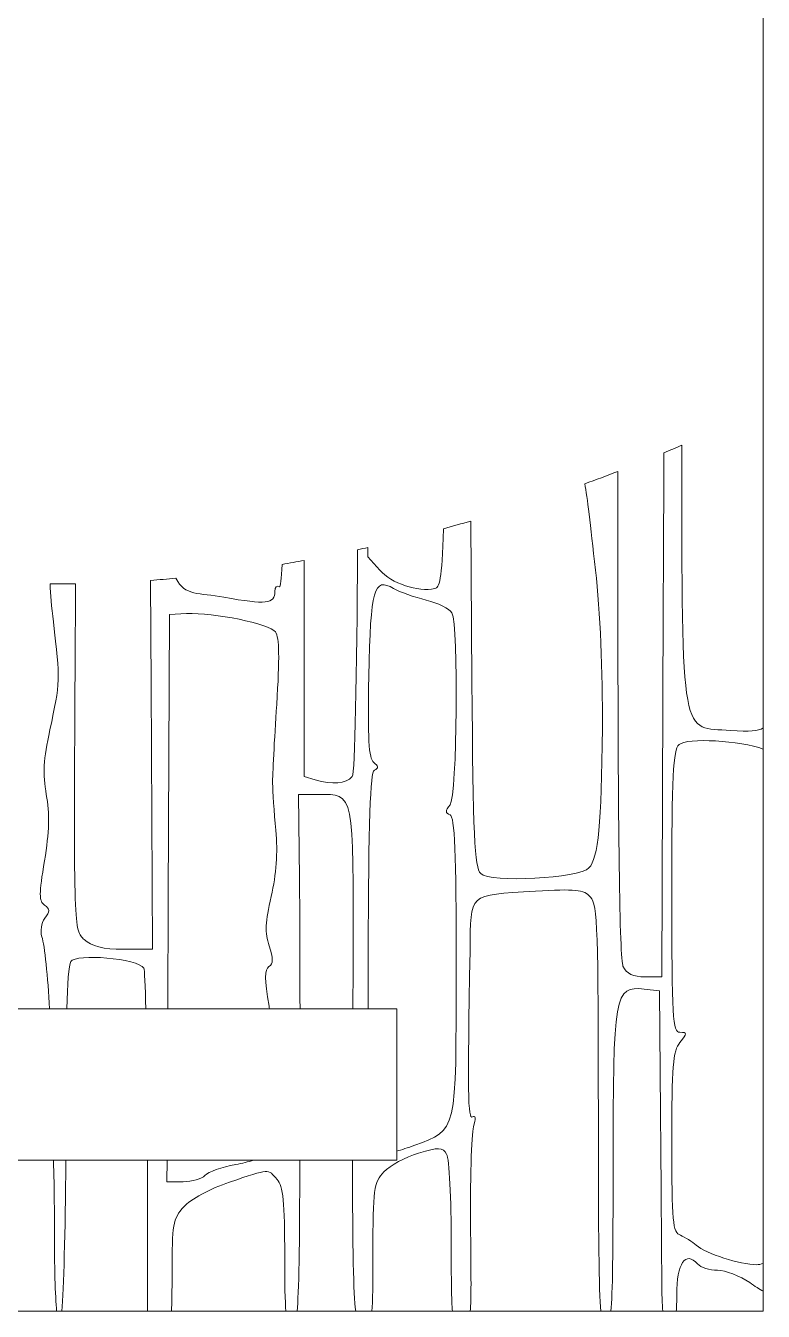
# Model space of a CAD drawing. Header units: centimetres. Extents: x -13.7 to 13.7, y -19.1 to 19.1.
# Drawn here: x -0.374 to 1.09, y -15.882 to -13.333 of the extents above; entities that cross this region are included whole.
import ezdxf

# ---------------------------------------------------------------- set-up
doc = ezdxf.new("R2010")
doc.units = ezdxf.units.CM
doc.header["$MEASUREMENT"] = 0
doc.layers.add('layer 1', color=7, linetype='Continuous')

msp = doc.modelspace()

# ---------------------------------------------------------------- linework, layer by layer
at = {"layer": 'layer 1', "color": 1, "lineweight": 9}
msp.add_open_spline([(-5.59759, -13.3321), (-5.59759, -13.3321), (-2.51529, -11.38302), (-2.51529, -11.38302), (-2.51529, -11.38302), (-2.51529, -11.38302), (0.3625, -11.38302), (0.3625, -11.38302), (0.3625, -11.38302), (0.3625, -11.38302), (0.3625, -11.0831), (0.3625, -11.0831), (0.3625, -11.0831), (0.3625, -11.0831), (-2.03792, -11.08312), (-2.03792, -11.08312), (-2.03792, -11.08312), (-2.03792, -11.08312), (-1.77137, -10.78312), (-1.77137, -10.78312), (-1.77137, -10.78312), (-1.77137, -10.78312), (1.08973, -10.78312), (1.08973, -10.78312), (1.08973, -10.78312), (1.08973, -10.78312), (1.08973, -11.0831), (1.08973, -11.0831), (1.08973, -11.0831), (1.08973, -11.0831), (1.08996, -11.0831), (1.08996, -11.0831), (1.08996, -11.0831), (1.08996, -11.0831), (1.08996, -15.58223), (1.08996, -15.58223), (1.08996, -15.58223), (1.08996, -15.58223), (1.08948, -15.88213), (1.08948, -15.88213), (1.08948, -15.88213), (1.08948, -15.88213), (-1.77958, -15.88213), (-1.77958, -15.88213), (-1.77958, -15.88213), (-1.77958, -15.88213), (-2.04084, -15.58223), (-2.04084, -15.58223), (-2.04084, -15.58223), (-2.04084, -15.58223), (0.36256, -15.58223), (0.36256, -15.58223), (0.36256, -15.58223), (0.36256, -15.58223), (0.36256, -15.28223), (0.36256, -15.28223), (0.36256, -15.28223), (0.36256, -15.28223), (-2.51495, -15.28223), (-2.51495, -15.28223), (-2.51495, -15.28223), (-2.51495, -15.28223), (-5.59759, -13.3321), (-5.59759, -13.3321)], degree=3, knots=[0, 0, 0, 0, 0.0588235, 0.0588235, 0.0588235, 0.0588235, 0.1176471, 0.1176471, 0.1176471, 0.1176471, 0.1764706, 0.1764706, 0.1764706, 0.1764706, 0.2352941, 0.2352941, 0.2352941, 0.2352941, 0.2941176, 0.2941176, 0.2941176, 0.2941176, 0.3529412, 0.3529412, 0.3529412, 0.3529412, 0.4117647, 0.4117647, 0.4117647, 0.4117647, 0.4705882, 0.4705882, 0.4705882, 0.4705882, 0.5294118, 0.5294118, 0.5294118, 0.5294118, 0.5882353, 0.5882353, 0.5882353, 0.5882353, 0.6470588, 0.6470588, 0.6470588, 0.6470588, 0.7058824, 0.7058824, 0.7058824, 0.7058824, 0.7647059, 0.7647059, 0.7647059, 0.7647059, 0.8235294, 0.8235294, 0.8235294, 0.8235294, 0.8823529, 0.8823529, 0.8823529, 0.8823529, 1, 1, 1, 1], dxfattribs=at)
at = {"layer": 'layer 1', "color": 2, "lineweight": 9}
for points, knots in [([(-0.34457, -15.05451), (-0.34457, -15.06719), (-0.34171, -15.07265), (-0.33618, -15.07646), (-0.33618, -15.07646), (-0.32528, -15.0841), (-0.32511, -15.08875), (-0.33553, -15.10283), (-0.33553, -15.10283), (-0.34245, -15.11227), (-0.34513, -15.12879), (-0.34155, -15.13937), (-0.34155, -15.13937), (-0.3357, -15.15636), (-0.32968, -15.22016), (-0.32617, -15.28223), (-0.32617, -15.28223), (-0.32617, -15.28223), (-0.29183, -15.28223), (-0.29183, -15.28223), (-0.29183, -15.28223), (-0.29079, -15.23422), (-0.28785, -15.19486), (-0.28426, -15.18867), (-0.28426, -15.18867), (-0.2745, -15.17167), (-0.15042, -15.18265), (-0.13928, -15.20152), (-0.13928, -15.20152), (-0.13774, -15.20421), (-0.13628, -15.23707), (-0.13504, -15.28223), (-0.13504, -15.28223), (-0.13504, -15.28223), (-0.09177, -15.28223), (-0.09177, -15.28223), (-0.09177, -15.28223), (-0.09177, -15.28223), (-0.09079, -15.06271), (-0.09079, -15.06271), (-0.09079, -15.06271), (-0.09079, -15.06271), (-0.08826, -14.50024), (-0.08826, -14.50024), (-0.08826, -14.50024), (-0.08826, -14.50024), (-0.05425, -14.49861), (-0.05425, -14.49861), (-0.05425, -14.49861), (-0.0003, -14.49609), (0.11026, -14.51888), (0.12207, -14.53499), (0.12207, -14.53499), (0.12971, -14.54531), (0.13036, -14.58739), (0.12442, -14.67852), (0.12442, -14.67852), (0.11978, -14.74946), (0.11611, -14.81993), (0.11636, -14.83499), (0.11636, -14.83499), (0.11661, -14.85002), (0.11946, -14.8921), (0.1228, -14.9283), (0.1228, -14.9283), (0.12686, -14.97273), (0.12386, -15.01529), (0.11359, -15.05922), (0.11359, -15.05922), (0.10164, -15.11056), (0.10074, -15.13122), (0.10945, -15.15742), (0.10945, -15.15742), (0.11782, -15.18248), (0.11776, -15.1925), (0.10914, -15.19852), (0.10914, -15.19852), (0.10034, -15.20462), (0.10034, -15.22308), (0.1092, -15.27719), (0.1092, -15.27719), (0.10953, -15.27873), (0.1097, -15.28061), (0.10994, -15.28223), (0.10994, -15.28223), (0.10994, -15.28223), (0.17072, -15.28223), (0.17072, -15.28223), (0.17072, -15.28223), (0.17064, -15.17296), (0.17031, -15.07548), (0.16975, -15.0243), (0.16975, -15.0243), (0.16975, -15.0243), (0.16771, -14.85694), (0.16771, -14.85694), (0.16771, -14.85694), (0.16771, -14.85694), (0.20822, -14.85694), (0.20822, -14.85694), (0.20822, -14.85694), (0.27837, -14.85694), (0.27739, -14.85198), (0.276, -15.1885), (0.276, -15.1885), (0.27583, -15.22845), (0.27592, -15.2466), (0.27577, -15.28223), (0.27577, -15.28223), (0.27577, -15.28223), (0.30612, -15.28223), (0.30612, -15.28223), (0.30612, -15.28223), (0.30595, -15.24732), (0.30587, -15.21202), (0.30595, -15.17419), (0.30595, -15.17419), (0.30668, -14.90877), (0.30993, -14.81293), (0.31839, -14.80901), (0.31839, -14.80901), (0.32686, -14.80512), (0.32645, -14.80106), (0.31701, -14.79347), (0.31701, -14.79347), (0.30701, -14.78558), (0.30481, -14.74686), (0.30724, -14.62311), (0.30724, -14.62311), (0.31074, -14.44842), (0.31701, -14.42596), (0.3564, -14.44867), (0.3564, -14.44867), (0.36852, -14.45573), (0.39772, -14.46614), (0.42124, -14.47185), (0.42124, -14.47185), (0.44476, -14.47754), (0.46761, -14.48877), (0.47208, -14.49674), (0.47208, -14.49674), (0.48583, -14.52107), (0.4825, -14.86117), (0.46844, -14.87802), (0.46844, -14.87802), (0.45867, -14.88967), (0.45867, -14.89356), (0.46844, -14.89762), (0.46844, -14.89762), (0.47771, -14.90145), (0.48056, -14.9715), (0.48056, -15.19689), (0.48056, -15.19689), (0.48056, -15.53187), (0.483, -15.5216), (0.39862, -15.55262), (0.39862, -15.55262), (0.38437, -15.55791), (0.37258, -15.56181), (0.36256, -15.56457), (0.36256, -15.56457), (0.36256, -15.56457), (0.36256, -15.58223), (0.36256, -15.58223), (0.36256, -15.58223), (0.36256, -15.58223), (0.27494, -15.58223), (0.27494, -15.58223), (0.27494, -15.58223), (0.27502, -15.76326), (0.27658, -15.84616), (0.28129, -15.88213), (0.28129, -15.88213), (0.28129, -15.88213), (0.31326, -15.88213), (0.31326, -15.88213), (0.31326, -15.88213), (0.31513, -15.8622), (0.31539, -15.82869), (0.31539, -15.7697), (0.31539, -15.7697), (0.31539, -15.63787), (0.31676, -15.62746), (0.33727, -15.60582), (0.33727, -15.60582), (0.34932, -15.59305), (0.38015, -15.57628), (0.40586, -15.56855), (0.40586, -15.56855), (0.44582, -15.55651), (0.45386, -15.55676), (0.46167, -15.57059), (0.46167, -15.57059), (0.46664, -15.57947), (0.4708, -15.65959), (0.4708, -15.74862), (0.4708, -15.74862), (0.47088, -15.82079), (0.4711, -15.85993), (0.47323, -15.88213), (0.47323, -15.88213), (0.47323, -15.88213), (0.50854, -15.88213), (0.50854, -15.88213), (0.50854, -15.88213), (0.51058, -15.85773), (0.51016, -15.81265), (0.5092, -15.72664), (0.5092, -15.72664), (0.50806, -15.6256), (0.51058, -15.53097), (0.51489, -15.51639), (0.51489, -15.51639), (0.51984, -15.49965), (0.51912, -15.49248), (0.51301, -15.49671), (0.51301, -15.49671), (0.50374, -15.50323), (0.50293, -15.4478), (0.50806, -15.16767), (0.50806, -15.16767), (0.51016, -15.04986), (0.50154, -15.05776), (0.63782, -15.04905), (0.63782, -15.04905), (0.71562, -15.04409), (0.73441, -15.04603), (0.74726, -15.06053), (0.74726, -15.06053), (0.76086, -15.07581), (0.76265, -15.12837), (0.76265, -15.49427), (0.76265, -15.49427), (0.76265, -15.73681), (0.76361, -15.83966), (0.76792, -15.88213), (0.76792, -15.88213), (0.76792, -15.88213), (0.78746, -15.88213), (0.78746, -15.88213), (0.78746, -15.88213), (0.79104, -15.84593), (0.79186, -15.76685), (0.79186, -15.60013), (0.79186, -15.60013), (0.79186, -15.25107), (0.79438, -15.23668), (0.85362, -15.24318), (0.85362, -15.24318), (0.85362, -15.24318), (0.88419, -15.24651), (0.88419, -15.24651), (0.88419, -15.24651), (0.88419, -15.24651), (0.88607, -15.48792), (0.88607, -15.48792), (0.88607, -15.48792), (0.88705, -15.62071), (0.88819, -15.77009), (0.8885, -15.8199), (0.8885, -15.8199), (0.88867, -15.84846), (0.88925, -15.86831), (0.89054, -15.88213), (0.89054, -15.88213), (0.89054, -15.88213), (0.91722, -15.88213), (0.91722, -15.88213), (0.91722, -15.88213), (0.91789, -15.87368), (0.9182, -15.86326), (0.9182, -15.84975), (0.9182, -15.84975), (0.9182, -15.78694), (0.9357, -15.76114), (0.9597, -15.78832), (0.9597, -15.78832), (0.9658, -15.79515), (0.98355, -15.80078), (0.99925, -15.80078), (0.99925, -15.80078), (1.01496, -15.80078), (1.04359, -15.81175), (1.06295, -15.82525), (1.06295, -15.82525), (1.07322, -15.83241), (1.08257, -15.83844), (1.08948, -15.84243), (1.08948, -15.84243), (1.08948, -15.84243), (1.08965, -15.78726), (1.08965, -15.78726), (1.08965, -15.78726), (1.08542, -15.78874), (1.08103, -15.7897), (1.0768, -15.78978), (1.0768, -15.78978), (1.04424, -15.78978), (0.97574, -15.76766), (0.95703, -15.75114), (0.95703, -15.75114), (0.94905, -15.74406), (0.93481, -15.73519), (0.92545, -15.73145), (0.92545, -15.73145), (0.91016, -15.72527), (0.90837, -15.70623), (0.90837, -15.54674), (0.90837, -15.54674), (0.90837, -15.39671), (0.91089, -15.3658), (0.92447, -15.34886), (0.92447, -15.34886), (0.93945, -15.33024), (0.93945, -15.32885), (0.92447, -15.32885), (0.92447, -15.32885), (0.91, -15.32885), (0.90837, -15.30217), (0.90837, -15.05026), (0.90837, -15.05026), (0.90837, -14.81797), (0.91081, -14.76957), (0.92277, -14.75834), (0.92277, -14.75834), (0.9383, -14.74386), (1.04497, -14.75052), (1.08996, -14.76704), (1.08996, -14.76704), (1.08996, -14.76704), (1.08996, -14.72497), (1.08996, -14.72497), (1.08996, -14.72497), (1.07932, -14.73238), (1.06344, -14.73278), (1.02487, -14.73001), (1.02487, -14.73001), (0.9275, -14.72309), (0.92797, -14.76296), (0.92814, -14.16462), (0.92814, -14.16462), (0.9165, -14.16966), (0.90479, -14.1747), (0.8929, -14.17968), (0.8929, -14.17968), (0.89242, -14.28089), (0.89186, -14.37095), (0.89144, -14.49203), (0.89144, -14.49203), (0.89144, -14.49203), (0.88883, -15.2191), (0.88883, -15.2191), (0.88883, -15.2191), (0.88883, -15.2191), (0.85516, -15.2191), (0.85516, -15.2191), (0.85516, -15.2191), (0.83189, -15.2191), (0.81845, -15.21252), (0.81154, -15.19777), (0.81154, -15.19777), (0.80487, -15.18379), (0.80146, -14.93043), (0.80146, -14.45158), (0.80146, -14.45158), (0.80146, -14.45158), (0.80146, -14.21652), (0.80146, -14.21652), (0.80146, -14.21652), (0.77982, -14.2249), (0.75784, -14.23304), (0.73563, -14.24119), (0.73563, -14.24119), (0.74107, -14.26835), (0.74628, -14.3179), (0.75711, -14.41245), (0.75711, -14.41245), (0.76638, -14.49332), (0.77159, -14.61399), (0.77061, -14.72522), (0.77061, -14.72522), (0.76882, -14.91814), (0.76279, -14.98175), (0.74409, -15.00291), (0.74409, -15.00291), (0.7257, -15.02366), (0.54727, -15.03293), (0.5292, -15.01406), (0.5292, -15.01406), (0.51693, -15.0012), (0.51416, -14.94115), (0.51181, -14.63213), (0.51181, -14.63213), (0.51181, -14.63213), (0.50934, -14.31498), (0.50934, -14.31498), (0.50934, -14.31498), (0.49137, -14.32019), (0.47331, -14.32532), (0.45517, -14.33019), (0.45517, -14.33019), (0.45215, -14.43409), (0.44767, -14.44687), (0.43824, -14.44889), (0.43824, -14.44889), (0.40481, -14.45623), (0.35209, -14.43857), (0.3288, -14.41222), (0.3288, -14.41222), (0.3288, -14.41222), (0.30553, -14.38601), (0.30553, -14.38601), (0.30553, -14.38601), (0.30553, -14.38601), (0.30553, -14.36737), (0.30553, -14.36737), (0.30553, -14.36737), (0.2987, -14.36885), (0.29195, -14.37039), (0.28512, -14.37185), (0.28512, -14.37185), (0.28324, -14.61984), (0.27967, -14.81587), (0.27446, -14.8218), (0.27446, -14.8218), (0.26169, -14.83611), (0.23524, -14.8384), (0.20099, -14.82805), (0.20099, -14.82805), (0.20099, -14.82805), (0.17919, -14.82139), (0.17919, -14.82139), (0.17919, -14.82139), (0.17919, -14.82139), (0.17919, -14.39309), (0.17919, -14.39309), (0.17919, -14.39309), (0.16445, -14.39578), (0.14981, -14.39839), (0.13509, -14.40082), (0.13509, -14.40082), (0.13369, -14.43019), (0.13215, -14.44646), (0.13027, -14.44517), (0.13027, -14.44517), (0.12507, -14.44158), (0.12076, -14.44589), (0.12076, -14.45477), (0.12076, -14.45477), (0.12076, -14.47933), (0.10393, -14.4812), (0.01971, -14.466), (0.01971, -14.466), (-0.02961, -14.45704), (-0.05839, -14.46404), (-0.07533, -14.4284), (-0.07533, -14.4284), (-0.0921, -14.43002), (-0.10885, -14.43133), (-0.12561, -14.43263), (-0.12561, -14.43263), (-0.12561, -14.43263), (-0.12463, -14.64019), (-0.12463, -14.64019), (-0.12463, -14.64019), (-0.12463, -14.64019), (-0.12211, -15.16425), (-0.12211, -15.16425), (-0.12211, -15.16425), (-0.12211, -15.16425), (-0.17947, -15.16425), (-0.17947, -15.16425), (-0.17947, -15.16425), (-0.21976, -15.16425), (-0.24302, -15.15848), (-0.2575, -15.14497), (-0.2575, -15.14497), (-0.27825, -15.12585), (-0.27825, -15.12487), (-0.27564, -14.61033), (-0.27564, -14.61033), (-0.27564, -14.61033), (-0.27475, -14.43915), (-0.27475, -14.43915), (-0.27475, -14.43915), (-0.29152, -14.43938), (-0.30828, -14.43954), (-0.32503, -14.43938), (-0.32503, -14.43938), (-0.3243, -14.46037), (-0.3222, -14.48405), (-0.31862, -14.51457), (-0.31862, -14.51457), (-0.30478, -14.63157), (-0.30485, -14.63353), (-0.32568, -14.72928), (-0.32568, -14.72928), (-0.33847, -14.78787), (-0.34001, -14.81635), (-0.33261, -14.85719), (-0.33261, -14.85719), (-0.32568, -14.89527), (-0.32665, -14.93139), (-0.33618, -14.98852), (-0.33618, -14.98852), (-0.3418, -15.0217), (-0.34457, -15.04171), (-0.34457, -15.05442), (-0.34457, -15.05442), (-0.34457, -15.05442), (-0.34457, -15.05451), (-0.34457, -15.05451)], [0, 0, 0, 0, 0.0077519, 0.0077519, 0.0077519, 0.0077519, 0.0155039, 0.0155039, 0.0155039, 0.0155039, 0.0232558, 0.0232558, 0.0232558, 0.0232558, 0.0310078, 0.0310078, 0.0310078, 0.0310078, 0.0387597, 0.0387597, 0.0387597, 0.0387597, 0.0465116, 0.0465116, 0.0465116, 0.0465116, 0.0542636, 0.0542636, 0.0542636, 0.0542636, 0.0620155, 0.0620155, 0.0620155, 0.0620155, 0.0697674, 0.0697674, 0.0697674, 0.0697674, 0.0775194, 0.0775194, 0.0775194, 0.0775194, 0.0852713, 0.0852713, 0.0852713, 0.0852713, 0.0930233, 0.0930233, 0.0930233, 0.0930233, 0.1007752, 0.1007752, 0.1007752, 0.1007752, 0.1085271, 0.1085271, 0.1085271, 0.1085271, 0.1162791, 0.1162791, 0.1162791, 0.1162791, 0.124031, 0.124031, 0.124031, 0.124031, 0.1317829, 0.1317829, 0.1317829, 0.1317829, 0.1395349, 0.1395349, 0.1395349, 0.1395349, 0.1472868, 0.1472868, 0.1472868, 0.1472868, 0.1550388, 0.1550388, 0.1550388, 0.1550388, 0.1627907, 0.1627907, 0.1627907, 0.1627907, 0.1705426, 0.1705426, 0.1705426, 0.1705426, 0.1782946, 0.1782946, 0.1782946, 0.1782946, 0.1860465, 0.1860465, 0.1860465, 0.1860465, 0.1937984, 0.1937984, 0.1937984, 0.1937984, 0.2015504, 0.2015504, 0.2015504, 0.2015504, 0.2093023, 0.2093023, 0.2093023, 0.2093023, 0.2170543, 0.2170543, 0.2170543, 0.2170543, 0.2248062, 0.2248062, 0.2248062, 0.2248062, 0.2325581, 0.2325581, 0.2325581, 0.2325581, 0.2403101, 0.2403101, 0.2403101, 0.2403101, 0.248062, 0.248062, 0.248062, 0.248062, 0.255814, 0.255814, 0.255814, 0.255814, 0.2635659, 0.2635659, 0.2635659, 0.2635659, 0.2713178, 0.2713178, 0.2713178, 0.2713178, 0.2790698, 0.2790698, 0.2790698, 0.2790698, 0.2868217, 0.2868217, 0.2868217, 0.2868217, 0.2945736, 0.2945736, 0.2945736, 0.2945736, 0.3023256, 0.3023256, 0.3023256, 0.3023256, 0.3100775, 0.3100775, 0.3100775, 0.3100775, 0.3178295, 0.3178295, 0.3178295, 0.3178295, 0.3255814, 0.3255814, 0.3255814, 0.3255814, 0.3333333, 0.3333333, 0.3333333, 0.3333333, 0.3410853, 0.3410853, 0.3410853, 0.3410853, 0.3488372, 0.3488372, 0.3488372, 0.3488372, 0.3565891, 0.3565891, 0.3565891, 0.3565891, 0.3643411, 0.3643411, 0.3643411, 0.3643411, 0.372093, 0.372093, 0.372093, 0.372093, 0.379845, 0.379845, 0.379845, 0.379845, 0.3875969, 0.3875969, 0.3875969, 0.3875969, 0.3953488, 0.3953488, 0.3953488, 0.3953488, 0.4031008, 0.4031008, 0.4031008, 0.4031008, 0.4108527, 0.4108527, 0.4108527, 0.4108527, 0.4186047, 0.4186047, 0.4186047, 0.4186047, 0.4263566, 0.4263566, 0.4263566, 0.4263566, 0.4341085, 0.4341085, 0.4341085, 0.4341085, 0.4418605, 0.4418605, 0.4418605, 0.4418605, 0.4496124, 0.4496124, 0.4496124, 0.4496124, 0.4573643, 0.4573643, 0.4573643, 0.4573643, 0.4651163, 0.4651163, 0.4651163, 0.4651163, 0.4728682, 0.4728682, 0.4728682, 0.4728682, 0.4806202, 0.4806202, 0.4806202, 0.4806202, 0.4883721, 0.4883721, 0.4883721, 0.4883721, 0.496124, 0.496124, 0.496124, 0.496124, 0.503876, 0.503876, 0.503876, 0.503876, 0.5116279, 0.5116279, 0.5116279, 0.5116279, 0.5193798, 0.5193798, 0.5193798, 0.5193798, 0.5271318, 0.5271318, 0.5271318, 0.5271318, 0.5348837, 0.5348837, 0.5348837, 0.5348837, 0.5426357, 0.5426357, 0.5426357, 0.5426357, 0.5503876, 0.5503876, 0.5503876, 0.5503876, 0.5581395, 0.5581395, 0.5581395, 0.5581395, 0.5658915, 0.5658915, 0.5658915, 0.5658915, 0.5736434, 0.5736434, 0.5736434, 0.5736434, 0.5813953, 0.5813953, 0.5813953, 0.5813953, 0.5891473, 0.5891473, 0.5891473, 0.5891473, 0.5968992, 0.5968992, 0.5968992, 0.5968992, 0.6046512, 0.6046512, 0.6046512, 0.6046512, 0.6124031, 0.6124031, 0.6124031, 0.6124031, 0.620155, 0.620155, 0.620155, 0.620155, 0.627907, 0.627907, 0.627907, 0.627907, 0.6356589, 0.6356589, 0.6356589, 0.6356589, 0.6434109, 0.6434109, 0.6434109, 0.6434109, 0.6511628, 0.6511628, 0.6511628, 0.6511628, 0.6589147, 0.6589147, 0.6589147, 0.6589147, 0.6666667, 0.6666667, 0.6666667, 0.6666667, 0.6744186, 0.6744186, 0.6744186, 0.6744186, 0.6821705, 0.6821705, 0.6821705, 0.6821705, 0.6899225, 0.6899225, 0.6899225, 0.6899225, 0.6976744, 0.6976744, 0.6976744, 0.6976744, 0.7054264, 0.7054264, 0.7054264, 0.7054264, 0.7131783, 0.7131783, 0.7131783, 0.7131783, 0.7209302, 0.7209302, 0.7209302, 0.7209302, 0.7286822, 0.7286822, 0.7286822, 0.7286822, 0.7364341, 0.7364341, 0.7364341, 0.7364341, 0.744186, 0.744186, 0.744186, 0.744186, 0.751938, 0.751938, 0.751938, 0.751938, 0.7596899, 0.7596899, 0.7596899, 0.7596899, 0.7674419, 0.7674419, 0.7674419, 0.7674419, 0.7751938, 0.7751938, 0.7751938, 0.7751938, 0.7829457, 0.7829457, 0.7829457, 0.7829457, 0.7906977, 0.7906977, 0.7906977, 0.7906977, 0.7984496, 0.7984496, 0.7984496, 0.7984496, 0.8062016, 0.8062016, 0.8062016, 0.8062016, 0.8139535, 0.8139535, 0.8139535, 0.8139535, 0.8217054, 0.8217054, 0.8217054, 0.8217054, 0.8294574, 0.8294574, 0.8294574, 0.8294574, 0.8372093, 0.8372093, 0.8372093, 0.8372093, 0.8449612, 0.8449612, 0.8449612, 0.8449612, 0.8527132, 0.8527132, 0.8527132, 0.8527132, 0.8604651, 0.8604651, 0.8604651, 0.8604651, 0.8682171, 0.8682171, 0.8682171, 0.8682171, 0.875969, 0.875969, 0.875969, 0.875969, 0.8837209, 0.8837209, 0.8837209, 0.8837209, 0.8914729, 0.8914729, 0.8914729, 0.8914729, 0.8992248, 0.8992248, 0.8992248, 0.8992248, 0.9069767, 0.9069767, 0.9069767, 0.9069767, 0.9147287, 0.9147287, 0.9147287, 0.9147287, 0.9224806, 0.9224806, 0.9224806, 0.9224806, 0.9302326, 0.9302326, 0.9302326, 0.9302326, 0.9379845, 0.9379845, 0.9379845, 0.9379845, 0.9457364, 0.9457364, 0.9457364, 0.9457364, 0.9534884, 0.9534884, 0.9534884, 0.9534884, 0.9612403, 0.9612403, 0.9612403, 0.9612403, 0.9689922, 0.9689922, 0.9689922, 0.9689922, 0.9767442, 0.9767442, 0.9767442, 0.9767442, 0.9844961, 0.9844961, 0.9844961, 0.9844961, 1, 1, 1, 1]), ([(-0.3187, -15.58223), (-0.31713, -15.61592), (-0.31657, -15.65895), (-0.31657, -15.71542), (-0.31657, -15.71542), (-0.31657, -15.79532), (-0.31495, -15.85106), (-0.31218, -15.88213), (-0.31218, -15.88213), (-0.31218, -15.88213), (-0.3021, -15.88213), (-0.3021, -15.88213), (-0.3021, -15.88213), (-0.2981, -15.83633), (-0.29518, -15.73104), (-0.29362, -15.58223), (-0.29362, -15.58223), (-0.29362, -15.58223), (-0.3187, -15.58223), (-0.3187, -15.58223)], [0, 0, 0, 0, 0.1666667, 0.1666667, 0.1666667, 0.1666667, 0.3333333, 0.3333333, 0.3333333, 0.3333333, 0.5, 0.5, 0.5, 0.5, 0.6666667, 0.6666667, 0.6666667, 0.6666667, 1, 1, 1, 1]), ([(-0.13196, -15.58223), (-0.13196, -15.58223), (-0.13188, -15.88213), (-0.13188, -15.88213), (-0.13188, -15.88213), (-0.13188, -15.88213), (-0.08443, -15.88213), (-0.08443, -15.88213), (-0.08443, -15.88213), (-0.0833, -15.86668), (-0.08322, -15.84308), (-0.08322, -15.80573), (-0.08322, -15.80573), (-0.08322, -15.71013), (-0.08118, -15.69873), (-0.06011, -15.6749), (-0.06011, -15.6749), (-0.04742, -15.66057), (-0.00649, -15.63862), (0.03086, -15.626), (0.03086, -15.626), (0.11205, -15.59873), (0.1062, -15.59907), (0.12515, -15.62046), (0.12515, -15.62046), (0.13736, -15.63431), (0.14038, -15.66472), (0.14038, -15.77407), (0.14038, -15.77407), (0.14038, -15.82875), (0.14094, -15.86195), (0.1429, -15.88213), (0.1429, -15.88213), (0.1429, -15.88213), (0.16477, -15.88213), (0.16477, -15.88213), (0.16477, -15.88213), (0.1686, -15.84535), (0.16983, -15.75756), (0.17048, -15.58223), (0.17048, -15.58223), (0.17048, -15.58223), (0.07893, -15.58223), (0.07893, -15.58223), (0.07893, -15.58223), (0.06812, -15.58571), (0.05567, -15.58898), (0.04329, -15.59117), (0.04329, -15.59117), (0.01572, -15.59613), (-0.01178, -15.60582), (-0.01788, -15.61265), (-0.01788, -15.61265), (-0.02398, -15.61956), (-0.04344, -15.62519), (-0.06116, -15.62519), (-0.06116, -15.62519), (-0.06116, -15.62519), (-0.09331, -15.62519), (-0.09331, -15.62519), (-0.09331, -15.62519), (-0.09331, -15.62519), (-0.09314, -15.58223), (-0.09314, -15.58223), (-0.09314, -15.58223), (-0.09314, -15.58223), (-0.13196, -15.58223), (-0.13196, -15.58223)], [0, 0, 0, 0, 0.0555556, 0.0555556, 0.0555556, 0.0555556, 0.1111111, 0.1111111, 0.1111111, 0.1111111, 0.1666667, 0.1666667, 0.1666667, 0.1666667, 0.2222222, 0.2222222, 0.2222222, 0.2222222, 0.2777778, 0.2777778, 0.2777778, 0.2777778, 0.3333333, 0.3333333, 0.3333333, 0.3333333, 0.3888889, 0.3888889, 0.3888889, 0.3888889, 0.4444444, 0.4444444, 0.4444444, 0.4444444, 0.5, 0.5, 0.5, 0.5, 0.5555556, 0.5555556, 0.5555556, 0.5555556, 0.6111111, 0.6111111, 0.6111111, 0.6111111, 0.6666667, 0.6666667, 0.6666667, 0.6666667, 0.7222222, 0.7222222, 0.7222222, 0.7222222, 0.7777778, 0.7777778, 0.7777778, 0.7777778, 0.8333333, 0.8333333, 0.8333333, 0.8333333, 0.8888889, 0.8888889, 0.8888889, 0.8888889, 1, 1, 1, 1])]:
    msp.add_open_spline(points, degree=3, knots=knots, dxfattribs=at)

doc.saveas('drawing.dxf')
